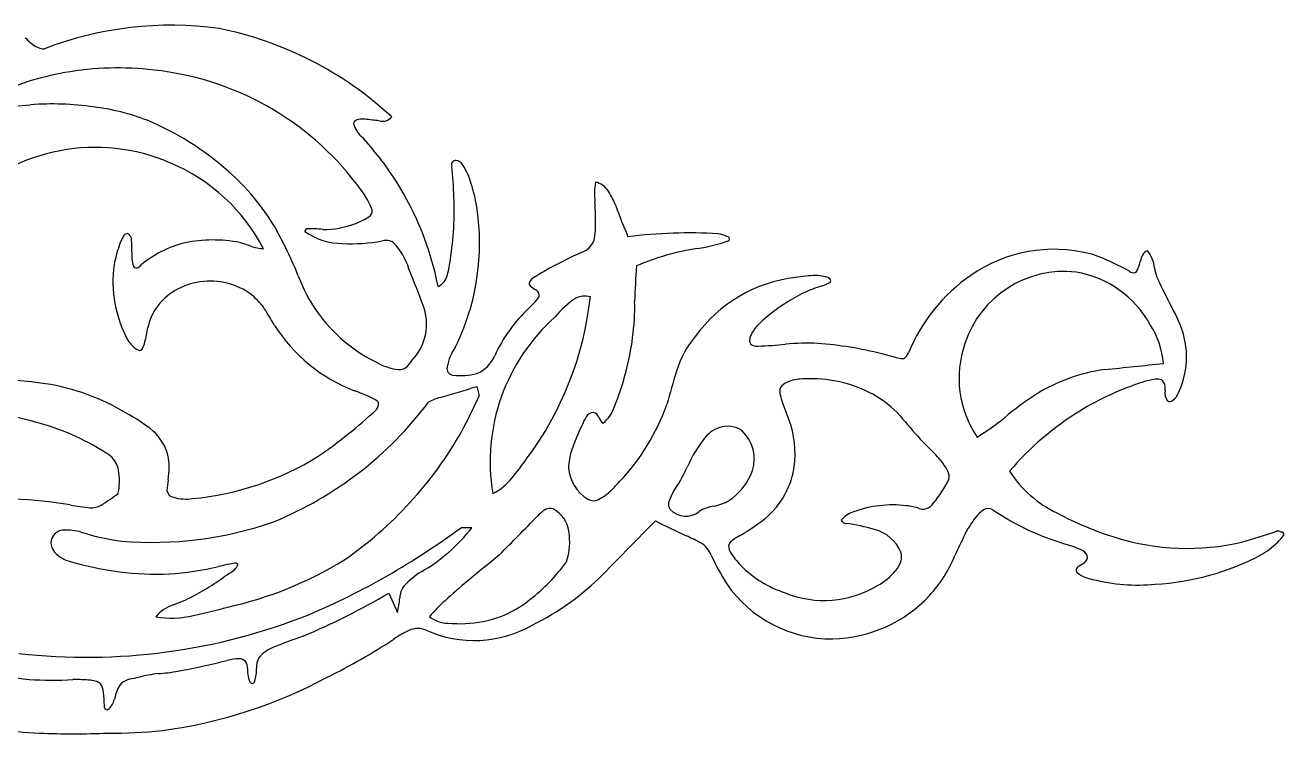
# Model space of a CAD drawing. Extents: x 0 to 20.4, y 0 to 8.2.
# Drawn here: x 12.69 to 20.35, y 0.17 to 4.49 of the extents above; entities that cross this region are included whole.
import ezdxf

# ---------------------------------------------------------------- set-up
doc = ezdxf.new("R2010")
doc.units = 0
doc.layers.add('WHITE', color=7, linetype='CONTINUOUS')

msp = doc.modelspace()

# ---------------------------------------------------------------- linework, layer by layer
at = {"layer": 'WHITE', "linetype": 'CONTINUOUS'}
for p, q in [((14.392274, 3.23039), (14.4014, 3.246341)), ((19.397575, 2.996254), (19.301683, 3.042955)), ((18.019126, 2.454789), (17.992466, 2.460841)), ((18.037169, 2.454795), (18.019126, 2.454789)), ((15.438468, 2.286332), (15.452799, 2.229006)), ((18.137995, 1.966178), (18.232538, 1.870291)), ((15.407925, 1.427023), (15.342597, 1.427023)), ((19.123632, 1.206043), (19.102893, 1.19139)), ((14.903198, 1.028014), (14.95604, 0.911761))]:
    msp.add_line(p, q, dxfattribs=at)
for centre, radius, start, end in [((13.580216, 2.338122), 2.147296, 82.262025, 111.09933), ((13.433492, 2.318762), 2.190893, 47.216364, 78.52539), ((12.958681, 4.672813), 0.377264, -135.526553, -123.430922), ((12.806693, 4.444203), 0.102747, -122.932774, -89.706056), ((13.253865, 2.404874), 1.820616, 83.047843, 100.198937), ((12.997696, 3.215334), 0.971301, 107.843047, 114.435945), ((13.289078, 2.240269), 1.988863, 100.357687, 107.226426), ((13.285754, 2.434994), 1.787077, 37.34684, 83.945875), ((12.530431, 5.768819), 1.77764, -90.401277, -83.798454), ((12.848832, 2.14181), 1.86406, 82.079329, 93.887207), ((12.939932, 2.62958), 1.368584, 68.969424, 83.042909), ((14.74135, 3.800459), 0.113417, 80.826013, 109.555651), ((14.610327, 2.133511), 1.785152, 82.471851, 85.20877), ((14.863352, 3.979602), 0.07869, -104.082169, -42.232745), ((12.758974, 2.287828), 1.753121, 48.233546, 67.457339), ((14.711597, 3.885978), 0.02288, 111.029209, 192.377588), ((14.848785, 3.932104), 0.167499, -162.262227, -132.619519), ((13.379666, 2.537355), 1.85866, 32.482431, 43.164139), ((13.115884, 2.589945), 1.151595, 66.526517, 134.904092), ((13.13866, 2.60547), 1.128379, 27.398708, 67.273326), ((15.311163, 3.636114), 0.026544, 87.448184, 197.045962), ((12.941897, 3.362504), 2.358914, -2.756919, 6.470475), ((15.302712, 3.604488), 0.058937, 28.117972, 80.593103), ((15.007807, 3.410904), 0.411497, 15.349415, 32.543385), ((12.968535, 2.509114), 1.448511, 31.134396, 48.585855), ((13.385699, 2.541603), 1.85129, 11.023439, 32.471801), ((16.582546, 3.458654), 0.427653, 170.270471, 186.677063), ((16.12953, 3.403943), 0.130835, 32.838459, 76.062178), ((14.273917, 3.149527), 0.568914, 21.652705, 40.512766), ((14.330966, 3.183122), 1.125219, 10.225497, 17.411792), ((15.855189, 3.224071), 0.458883, 20.540269, 33.133307), ((14.028825, 3.163062), 1.426525, -6.248386, 8.86397), ((14.411039, 3.30162), 1.750048, -0.368498, 3.515469), ((19.191085, 4.424636), 3.086519, -160.317591, -156.57579), ((14.585977, 3.605438), 0.345768, -71.535353, -55.627616), ((14.759764, 3.357303), 0.042976, -60.100948, 2.856485), ((12.034896, 2.02837), 2.497249, 21.909182, 29.499689), ((14.621947, 3.552026), 0.395221, -125.529774, -90.083374), ((14.424501, 2.66886), 0.577943, 82.310702, 92.290785), ((14.50744, 3.752088), 0.510513, -90.629595, -68.386012), ((13.295088, 3.36669), 2.006445, -8.785371, -3.361435), ((15.771568, 3.263383), 0.390416, -12.902968, 3.962867), ((16.728515, 0.313321), 2.907895, 86.449871, 97.301755), ((14.12843, 2.84491), 0.916366, 161.110265, 168.450718), ((13.572615, 3.038649), 0.327779, 150.81496, 161.697766), ((13.314125, 3.188221), 0.029519, 92.690334, 159.653926), ((13.29147, 3.176653), 0.046237, -0.324322, 62.612309), ((12.687048, 3.139404), 0.651709, -3.124457, 3.253529), ((13.812151, 2.529731), 0.648324, 103.347536, 130.246171), ((13.83188, 2.358297), 0.819936, 78.618145, 101.923221), ((13.862755, 2.617889), 0.559749, 68.933428, 76.471991), ((14.676125, 4.184385), 1.029037, -93.050039, -79.416736), ((14.886208, 3.095824), 0.079863, 55.122942, 105.308988), ((14.631855, 2.877195), 0.413221, 17.576202, 43.443543), ((16.039162, 3.21756), 0.120296, -73.134533, -20.108185), ((16.653821, 4.023026), 0.905846, -81.888876, -69.236447), ((16.884968, 3.050611), 0.166705, 63.259461, 81.858286), ((16.959995, 3.182984), 0.016504, -24.984473, 90.062221), ((13.704158, 3.099149), 0.366401, 179.259764, 192.449241), ((14.161056, 3.422952), 0.298935, -108.95426, -93.949961), ((18.791347, -2.555524), 6.276637, 115.653039, 117.622088), ((17.009511, 1.624201), 1.519229, 98.626802, 113.20041), ((18.953114, 2.228033), 0.893516, 75.862887, 124.661531), ((18.915632, 2.257155), 0.87551, 63.835842, 73.017598), ((19.641024, 3.010298), 0.16804, 152.98505, 167.07742), ((19.541524, 3.0598), 0.056922, 111.122209, 151.883354), ((19.372208, 2.990926), 0.192405, 5.040741, 39.340842), ((13.975023, 2.92726), 0.751241, 172.26457, 208.476979), ((13.368514, 3.03633), 0.027416, -143.863158, -25.37411), ((5.41641, -0.862727), 10.357415, 20.533028, 21.909033), ((14.61622, 3.139326), 0.666481, -14.975748, -6.815009), ((14.059274, 3.147011), 1.394567, -26.34091, -5.728998), ((16.705172, 1.512819), 1.705173, 118.893455, 122.290967), ((20.068177, 2.71715), 3.66973, 175.257206, 178.660183), ((19.541595, 3.22028), 0.266326, -122.735821, -115.260728), ((19.43503, 3.004375), 0.02594, -105.85372, -19.874307), ((19.258131, 3.093289), 0.223766, -25.897553, -11.709086), ((19.926737, 3.076168), 0.369246, -169.334784, -151.463392), ((13.802094, 2.536537), 0.38921, 96.911835, 144.839571), ((13.819589, 2.517175), 0.410812, 52.773954, 99.009619), ((15.236701, 3.283958), 0.942287, -159.903428, -129.722602), ((15.161343, 2.987453), 0.100798, -65.69491, -11.648981), ((15.771765, 2.912675), 0.015406, 145.168794, 234.847118), ((15.823507, 2.887752), 0.072684, 113.748551, 152.357278), ((17.480667, 2.078382), 0.877668, 96.722485, 144.270392), ((17.513208, 2.175487), 0.786255, 90.812139, 99.907489), ((17.502, 2.707795), 0.253867, 78.774186, 89.985646), ((17.426939, 3.238832), 0.357569, -72.371233, -64.707624), ((17.533283, 2.862763), 0.095776, 55.856154, 79.082805), ((17.578433, 2.930153), 0.014668, -85.022536, 54.072209), ((19.061578, 2.080038), 1.076944, 124.929972, 157.532628), ((19.014556, 2.350169), 0.636572, 83.54432, 161.893042), ((18.978691, 2.35124), 0.64054, 29.492389, 80.344133), ((13.811968, 2.530017), 0.405433, 32.559887, 50.818068), ((15.938077, 3.109986), 0.273404, -129.847346, -119.822921), ((15.783011, 2.842373), 0.035914, -17.209292, 57.878352), ((16.099899, 2.69622), 0.140104, 77.678094, 114.747209), ((17.984614, 1.750008), 1.238273, 116.37728, 128.634957), ((17.934241, 1.708558), 1.254637, 108.543857, 113.474162), ((27.604282, 6.838504), 8.918775, -153.792544, -152.312836), ((13.780604, 2.568376), 0.353569, 147.052805, 167.466534), ((14.819786, 2.666734), 0.313563, -41.352774, 19.249011), ((16.37434, 2.101164), 0.90613, 133.079104, 155.806959), ((14.130297, 3.049851), 2.011215, -36.772785, -6.186943), ((15.501775, 3.053561), 0.385705, -48.876586, -35.105685), ((16.322265, 2.38777), 0.518453, 122.821768, 141.604339), ((15.006478, 2.772814), 1.393299, -7.724076, 1.239606), ((9.351203, -0.222815), 5.647193, 30.679403, 31.742808), ((16.695628, 1.829805), 1.175702, 131.542486, 189.521163), ((17.514381, 2.330485), 0.491271, 128.064266, 142.999975), ((19.235752, 2.467141), 0.52296, -24.696248, 25.763742), ((9.546896, 3.337621), 3.949748, -11.407447, -10.097974), ((15.048163, 3.189379), 0.993804, -147.716053, -110.911545), ((17.235145, 2.545172), 0.139103, 144.403888, 164.066585), ((19.060825, 2.368406), 0.561176, 5.982875, 32.096165), ((13.453124, 2.64996), 0.16035, -149.702096, -116.836435), ((13.279869, 2.585379), 0.141739, -28.902296, -11.788774), ((15.259809, 3.308658), 0.976055, -129.839324, -115.271297), ((14.701405, 2.802448), 1.699627, -22.026824, -7.331764), ((17.244222, 2.196942), 0.617909, 140.388749, 162.863086), ((17.157296, 2.567957), 0.057992, 164.598643, 202.878533), ((17.142176, 2.592596), 0.060779, -129.073354, -82.829112), ((17.08251, 4.771868), 2.240585, -88.279962, -83.95183), ((17.450233, 1.269504), 1.281033, 87.114238, 95.898388), ((17.327803, 0.170886), 2.385362, 76.033487, 85.505542), ((19.015174, 2.337636), 0.641162, 160.845632, 214.007053), ((13.386775, 2.524817), 0.018926, -108.610622, -24.8144), ((14.072737, 3.180602), 1.218629, -39.192521, -36.276229), ((15.567166, 2.349468), 0.313977, 145.296232, 169.716202), ((15.351447, 2.562453), 0.21597, -66.1945, -24.612175), ((16.82299, -1.547241), 4.175212, 73.733835, 75.001322), ((17.991689, 2.520881), 0.080224, -55.464478, -21.407433), ((14.998702, 2.720999), 0.333495, -117.807327, -96.485846), ((14.967235, 2.458962), 0.069602, -95.113873, -44.111454), ((15.297574, 2.39526), 0.040657, 165.382506, 262.670916), ((27.292672, -0.804067), 11.104898, 163.343247, 164.425188), ((19.413676, 1.314041), 1.086861, 98.109053, 121.899709), ((11.195838, 82.598656), 80.613023, -84.258525, -84.002321), ((12.524231, 0.460848), 1.864727, 81.109558, 102.706707), ((12.611097, 0.979245), 1.339146, 58.793419, 81.353709), ((15.337375, 2.774427), 0.421897, -96.121173, -76.114985), ((17.37249, 2.213959), 0.108268, 115.276124, 141.825775), ((17.408934, 2.135272), 0.194985, 100.012348, 115.087183), ((17.447828, 1.889342), 0.443953, 88.046129, 99.437276), ((17.478566, 1.558245), 0.774949, 61.480487, 91.153572), ((20.03055, 0.637399), 1.760183, 107.797129, 121.585867), ((19.689655, 1.646952), 0.694932, 99.929806, 106.476696), ((19.578402, 2.242192), 0.089693, 71.740949, 95.490638), ((19.560619, 2.2761), 0.068804, -11.881926, 48.171979), ((14.195443, 0.913643), 1.43648, 65.406681, 69.715334), ((10.887408, 16.997265), 15.398821, -73.67628, -72.80972), ((11.340498, 4.12012), 4.526293, -27.767642, -24.696169), ((17.348494, 2.255031), 0.066357, 157.078757, 197.464534), ((17.947199, 2.404111), 0.683234, -165.6795, -157.331161), ((17.534334, 1.666389), 0.653305, 42.544517, 61.249532), ((20.113599, 0.319635), 2.301976, 123.610858, 129.464996), ((19.710975, 2.249256), 0.08399, 171.318238, 217.097543), ((19.604843, 2.293314), 0.115062, -53.394393, -22.844027), ((13.357552, 3.530772), 2.2334, -67.787782, -36.856087), ((12.536923, 4.639484), 3.386372, -55.109536, -47.427564), ((14.75521, 2.110844), 0.115424, 42.965101, 70.747034), ((14.773555, 2.183804), 0.066364, -35.059529, 4.933697), ((15.280847, 1.950202), 0.276816, 103.662379, 119.486218), ((16.071592, 2.231742), 0.215947, -51.091761, -17.997653), ((15.35187, 2.617199), 1.319089, -43.58573, -19.468679), ((19.65716, 2.219308), 0.024548, -122.46099, -48.411964), ((12.263286, 0.310379), 1.826221, 73.714273, 86.736971), ((12.800579, 1.191598), 1.060621, 50.928011, 61.605768), ((16.351329, 1.944639), 0.29196, 147.608616, 158.48065), ((16.152152, 2.073236), 0.054917, 93.440432, 149.580159), ((16.142423, 2.089619), 0.038969, 16.059264, 80.497478), ((16.255265, 2.128049), 0.080303, -159.859906, -126.745474), ((15.577134, 1.420206), 1.882949, 19.636317, 22.500357), ((24.55244, 7.617929), 8.549118, -139.872739, -138.616805), ((17.884079, 3.005243), 1.188531, -59.703089, -49.84909), ((20.042132, 0.615742), 1.784698, 121.538443, 139.672073), ((12.400312, 0.683587), 1.429814, 55.780431, 74.791077), ((13.262299, 1.787903), 0.307149, 15.41981, 47.682259), ((13.270437, 3.191469), 2.387208, -55.29996, -29.626186), ((17.412144, 1.407838), 1.47985, 154.207748, 160.688231), ((16.965787, 1.869909), 0.173278, 95.437447, 138.033925), ((16.970894, 1.911022), 0.133138, 35.96797, 99.304874), ((16.7776, 1.880825), 0.598279, -11.507092, 16.722139), ((17.442767, 1.478028), 0.790461, 140.032891, 156.370132), ((16.89806, 1.84688), 0.22994, -26.047269, 38.244859), ((13.113058, 1.7495), 0.147943, 4.449264, 51.87685), ((13.160549, 1.790177), 0.405688, -10.085033, 11.285722), ((13.541978, 3.364463), 1.768197, -84.590361, -58.191608), ((14.274769, 2.873058), 1.790504, -39.74528, -35.008459), ((16.334868, 1.785933), 0.338149, 160.782555, 179.056696), ((17.957153, 1.589335), 0.393412, 27.39479, 45.57372), ((16.247089, 1.813068), 0.251252, -175.075531, -122.022545), ((15.76652, 2.228065), 1.045986, -33.727976, -24.466056), ((18.240992, 1.739656), 0.072296, -14.577105, 25.124534), ((19.269795, 2.15015), 0.699983, -147.17729, -115.367097), ((12.90403, 1.713356), 0.359692, -12.528402, 7.607935), ((14.910082, 1.532091), 1.363009, 172.112388, 174.892207), ((15.376994, 1.950934), 0.353451, -63.242716, -39.051421), ((15.555321, 2.370171), 1.002157, -45.499812, -41.374547), ((16.771563, 1.897111), 0.365794, -56.553284, -24.415351), ((16.871584, 1.87151), 0.504418, -55.760192, -12.599991), ((17.525848, 2.126184), 0.884645, -35.032739, -29.104601), ((18.126059, 1.793754), 0.198531, -29.534859, -21.35474), ((12.452183, 2.697801), 1.33177, -58.321393, -52.919425), ((13.600102, 1.660058), 0.048074, -172.086611, -97.933904), ((13.669674, 1.866421), 0.265163, -106.7023, -81.541838), ((16.051417, 1.859795), 0.290438, -63.874357, -44.732609), ((16.851906, 1.513585), 0.253567, 148.179531, 162.507991), ((17.966354, 1.801424), 0.337774, -48.317348, -32.81832), ((12.5614, -0.697996), 2.299019, 79.916405, 97.128246), ((13.332348, 3.686473), 2.152724, -99.854313, -96.605047), ((13.091243, 1.665786), 0.117928, -93.165132, -59.233842), ((15.970119, 1.350673), 0.218682, 122.181943, 137.561861), ((15.884047, 1.492057), 0.053234, 67.707402, 124.824644), ((15.815312, 1.377748), 0.186176, 8.752061, 61.467416), ((16.147564, 1.66262), 0.071072, -118.306967, -63.470845), ((16.656432, 1.568394), 0.05107, 155.218846, 217.389327), ((16.710451, 1.627487), 0.130642, -136.393055, -51.337098), ((16.902606, 1.357385), 0.20118, 95.680827, 123.329067), ((16.807931, 1.891169), 0.341865, -77.368204, -61.094977), ((17.971407, 0.860596), 0.705208, 83.373481, 109.815151), ((18.005218, 1.13281), 0.430916, 72.84514, 83.66234), ((18.156491, 1.612525), 0.07214, -109.576806, -61.443945), ((18.647509, 1.365467), 0.212095, 126.17239, 143.379177), ((18.550035, 1.492334), 0.052291, 53.076069, 121.998034), ((19.494131, 2.907324), 1.648828, -123.609809, -106.420033), ((13.462508, 3.584694), 2.24672, -94.758552, -70.786953), ((-10.49216, 27.219347), 36.787392, -44.877702, -44.361469), ((-64.395485, 80.61877), 113.194324, -44.596084, -44.366122), ((20.853301, 10.201433), 9.746284, -116.361798, -115.137075), ((17.77271, 1.38398), 0.145768, 106.073629, 142.395471), ((17.685281, 1.483548), 0.029997, -159.267234, -88.296242), ((18.896004, 1.149591), 0.54089, 140.726747, 154.681108), ((19.890776, 3.215966), 1.931901, -118.467663, -106.945016), ((12.92918, 1.327686), 0.085224, 92.521805, 149.78508), ((12.937171, 1.065934), 0.347091, 74.396377, 91.938469), ((13.449281, 2.706266), 1.371522, -107.777246, -97.252922), ((12.614152, 5.129811), 4.599462, -66.87652, -53.614895), ((14.584347, 2.061485), 1.039626, -60.230586, -37.609674), ((15.603316, 1.344185), 0.400812, -18.242472, 8.882875), ((16.361191, 2.545512), 1.349461, -59.924234, -53.946744), ((17.51608, 0.242953), 1.222502, 73.691317, 82.002202), ((17.803074, 1.1891), 0.234038, 22.540237, 76.080549), ((23.014555, -0.859525), 5.123323, 154.068242, 155.58899), ((17.995878, 8.428003), 7.392966, -73.504033, -71.784483), ((20.314728, 1.37066), 0.035734, 57.514249, 102.717439), ((19.984033, 1.669971), 0.466589, -45.392347, -38.135561), ((20.333614, 1.383326), 0.017479, -4.874456, 88.99569), ((12.91373, 1.336143), 0.067618, 149.389312, 191.507463), ((12.946149, 1.342475), 0.100649, -168.642099, -140.205902), ((16.150472, 0.11102), 1.3865, 61.886054, 66.053797), ((16.718176, 1.199468), 0.159424, 21.774987, 57.503023), ((17.02833, 1.311954), 0.056891, 163.424187, 212.589628), ((17.038994, 1.286288), 0.077493, 123.805452, 147.272413), ((17.354093, 0.845608), 0.619205, 120.753398, 125.345588), ((18.829443, 0.669037), 0.686081, 64.137347, 73.17352), ((19.764179, 2.769398), 1.467852, -107.298398, -76.971115), ((19.965728, 1.687389), 0.491844, -59.99286, -45.299135), ((13.009927, 1.408719), 0.192316, -137.20182, -103.806856), ((13.420936, 3.21038), 2.32098, -77.52232, -58.622029), ((59.818068, -52.553723), 69.667307, 129.423613, 129.630841), ((18.00153, 1.764922), 1.243089, -155.964494, -146.951805), ((17.346539, 1.497115), 0.425007, -149.485001, -135.106219), ((17.93789, 1.248302), 0.086878, -18.820308, 20.561172), ((17.596604, 1.566795), 0.813577, -42.741566, -22.31821), ((19.104148, 1.254321), 0.052062, -68.022018, -11.231064), ((19.105517, 1.24242), 0.049727, 2.029549, 62.183527), ((19.483118, 2.64279), 1.561692, -86.871999, -62.190336), ((13.492212, 2.987714), 1.843057, -106.653237, -87.655398), ((13.463705, 2.858052), 1.715002, -86.526531, -76.426793), ((12.87064, 2.574714), 1.776013, -61.747388, -53.296304), ((14.20492, -0.270832), 1.500512, 99.489047, 103.046385), ((13.890425, 1.248207), 0.10594, -66.821686, -26.335325), ((13.968201, 1.193763), 0.018714, 23.447886, 124.701581), ((15.438262, 0.641097), 0.61834, 123.105839, 135.770393), ((15.091768, 1.86415), 1.101196, -52.506338, -35.882241), ((17.536225, 1.690253), 0.695707, -134.863863, -108.452607), ((17.671149, 1.43982), 0.419848, -60.451383, -41.071323), ((17.855158, 1.277877), 0.174734, -40.679789, -19.248006), ((19.110388, 1.169263), 0.023362, 108.712375, 233.161183), ((19.223188, 1.327925), 0.218028, -125.563747, -99.560852), ((18.094975, -2.145451), 4.231806, 129.880891, 132.328012), ((15.070384, 2.27166), 1.600899, -63.859309, -44.75329), ((17.595359, 1.520159), 0.769325, -145.734807, -89.266954), ((17.55279, 1.615381), 0.631159, -112.032689, -58.963812), ((19.461036, 2.176016), 1.097848, -104.455915, -84.391221), ((13.32789, 1.733972), 0.819, -71.247762, -62.083465), ((12.430808, 5.310154), 4.944636, -66.765633, -59.999043), ((13.64424, 1.165333), 1.336083, -10.940389, -7.108942), ((15.086682, 1.000079), 0.11663, 141.670584, 180.04655), ((17.590409, 1.573318), 0.822554, -88.969557, -42.782394), ((13.681231, 0.711902), 0.262475, 110.065008, 138.616452), ((12.974761, 4.336104), 3.521774, -77.888868, -74.390386), ((15.861461, 0.291769), 0.92603, 131.704288, 140.127923), ((15.34721, 1.499865), 0.65696, -78.713844, -50.844015), ((13.064634, 4.292089), 3.653128, -96.507889, -68.214574), ((13.581919, 1.425675), 0.549001, -100.242809, -76.115585), ((15.264098, 1.027718), 0.181919, -128.539151, -90.162435), ((15.331064, 1.686154), 0.843059, -94.59109, -80.115675), ((15.326747, -2.035683), 2.957369, 108.64157, 112.358499), ((15.301106, 0.224956), 0.640304, 115.606097, 125.083772), ((15.078649, 0.677259), 0.136378, 67.429875, 113.449657), ((15.422568, 1.452507), 0.711777, -114.182484, -60.255583), ((14.342685, 0.370519), 0.357762, 113.197509, 121.886367), ((12.825274, 3.96363), 3.844107, -63.704003, -56.748141), ((12.809294, 5.034111), 4.55215, -79.75016, -75.901235), ((14.00392, 0.278762), 0.350959, 91.908355, 104.142133), ((13.994475, 0.582104), 0.047475, 39.138191, 92.707092), ((14.199987, 0.58051), 0.103591, 146.539174, 185.239451), ((14.228061, 0.552593), 0.142619, 121.424828, 143.39959), ((13.64534, 8.302682), 7.854534, -98.95858, -96.809896), ((13.590136, -0.24442), 0.788989, 96.603866, 105.52301), ((13.44467, 1.447336), 0.909649, -86.550726, -78.931466), ((13.975456, 0.573335), 0.067961, -2.307619, 34.747244), ((14.316821, 0.562343), 0.273584, 178.270798, 188.558789), ((13.895266, 0.557775), 0.201999, -18.361227, 3.768149), ((12.856471, 3.070769), 2.571159, -93.17679, -87.245211), ((13.002338, -0.383433), 0.886295, 84.486043, 91.441311), ((13.066059, 0.308473), 0.191492, 71.982641, 83.57107), ((13.108397, 0.436683), 0.056476, 44.306682, 72.597301), ((13.060948, 0.416978), 0.105921, 4.811842, 33.950028), ((13.355606, 0.399881), 0.112896, 134.611686, 161.583131), ((13.347551, 0.39795), 0.108845, 101.863466, 130.876694), ((13.691088, -1.101325), 1.646958, 100.923857, 102.836831), ((13.142147, 3.095723), 2.927358, -82.486754, -61.738378), ((14.126703, 0.532766), 0.081187, -172.114121, -140.254493), ((14.072153, 0.493442), 0.014845, -122.031788, 2.71024), ((11.847407, 0.292686), 1.325795, 2.257574, 5.765127), ((13.119286, 0.410573), 0.116611, -50.543039, -13.631554), ((14.685095, -0.02797), 1.509528, 162.117771, 164.198201), ((13.18807, 0.337328), 0.017614, 154.498073, 287.587015), ((12.906363, 2.820675), 2.646793, -104.267344, -92.822049), ((12.987042, 5.410428), 5.237587, -92.308734, -87.749996), ((13.212991, 3.100041), 2.923233, -90.398316, -83.874587)]:
    msp.add_arc(centre, radius, start, end, dxfattribs=at)

doc.saveas('drawing.dxf')
